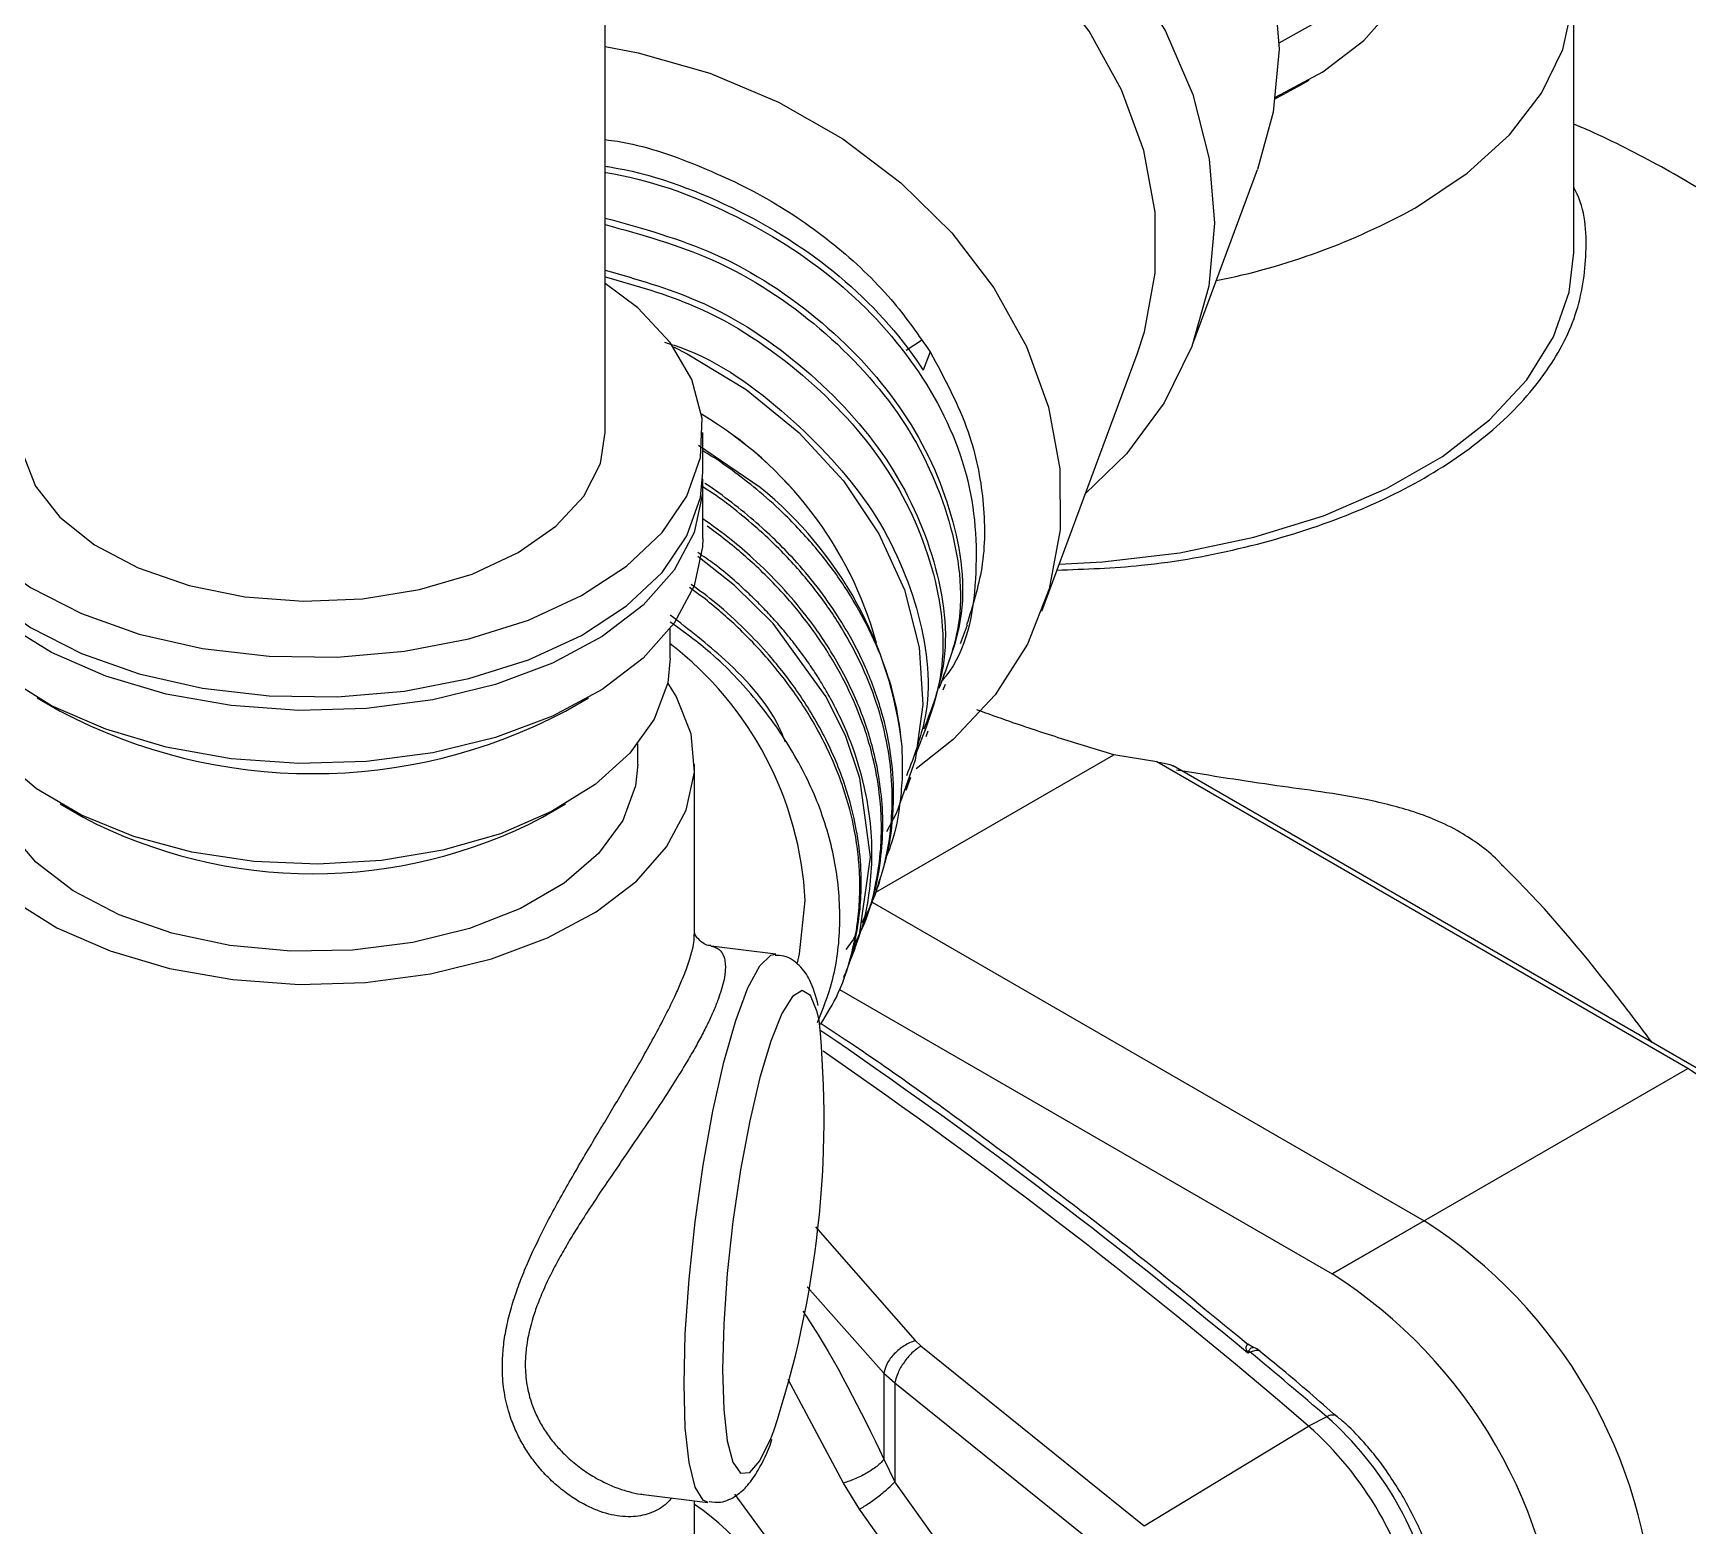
# Model space of a CAD drawing. Header units: millimetres. Extents: x 15 to 415, y 5 to 292.
# Drawn here: x 355.15 to 369.71, y 128.08 to 141.2 of the extents above; entities that cross this region are included whole.
import ezdxf

# ---------------------------------------------------------------- set-up
doc = ezdxf.new("R2010")
doc.units = ezdxf.units.MM

msp = doc.modelspace()

# ---------------------------------------------------------------- linework, layer by layer
at = {"color": 7, "linetype": 'Continuous', "lineweight": 25}
for p, q in [((360.186, 137.69), (360.186, 145.5092)), ((368.7013, 139.2723), (368.7013, 141.6052)), ((366.2752, 140.7308), (366.3762, 140.7891)), ((365.3529, 138.4707), (365.9208, 140.0029)), ((362.8306, 138.4142), (362.966, 138.5015)), ((363.041, 138.3998), (362.9812, 138.2385)), ((364.0244, 136.1197), (364.8613, 138.3777)), ((361.0431, 137.34), (361.0431, 137.69)), ((361.5474, 137.2055), (361.0056, 137.5761)), ((361.0431, 136.7568), (361.0431, 137.2234)), ((360.7574, 135.7069), (360.7574, 135.9658)), ((363.3097, 135.8358), (363.3703, 135.9992)), ((363.1579, 135.4261), (363.1769, 135.4773)), ((355.1898, 135.3574), (355.3918, 135.2408)), ((359.8372, 135.2408), (360.0393, 135.3574)), ((363.006, 135.0165), (363.025, 135.0677)), ((360.4717, 134.7737), (360.4717, 134.9511)), ((360.9717, 133.2799), (360.9717, 134.7737)), ((362.5661, 133.6483), (364.6579, 134.8559)), ((365.0341, 134.7932), (364.6579, 134.8559)), ((369.7051, 132.0967), (365.0341, 134.7932)), ((369.7765, 132.1038), (365.18, 134.7573)), ((362.831, 134.5441), (362.8732, 134.658)), ((355.3918, 134.4242), (355.5939, 134.3075)), ((359.6352, 134.3075), (359.8372, 134.4242)), ((362.5612, 133.6352), (362.5731, 133.6672)), ((362.5312, 133.5605), (367.386, 130.7579)), ((362.4664, 133.3791), (362.4782, 133.4111)), ((361.684, 133.102), (361.117, 133.172)), ((362.3714, 133.1231), (362.3833, 133.1551)), ((362.2766, 132.8671), (362.2884, 132.899)), ((362.2448, 132.7928), (366.5779, 130.2914)), ((366.5779, 130.2914), (369.7051, 132.0967)), ((367.386, 130.7579), (366.5779, 130.2914)), ((362.96, 129.6578), (362.9117, 129.7054)), ((362.96, 129.6578), (364.923, 128.0755)), ((365.8377, 129.6681), (365.804, 129.6956)), ((365.8865, 129.6443), (365.8368, 129.6736)), ((365.8367, 129.5931), (365.8265, 129.6141)), ((365.8462, 129.611), (365.8367, 129.5931)), ((365.8562, 129.6032), (365.8367, 129.5931)), ((365.8562, 129.6032), (365.8462, 129.611)), ((365.9036, 129.6188), (365.8562, 129.6032)), ((362.6362, 129.4178), (362.6362, 128.6634)), ((362.6362, 129.4178), (362.732, 129.3346)), ((362.732, 129.3346), (362.732, 128.463)), ((362.732, 129.3346), (364.6821, 127.7629)), ((364.923, 128.0755), (366.3693, 128.9529)), ((366.5306, 129.0338), (366.3693, 128.9529)), ((362.6362, 128.6634), (362.732, 128.463)), ((360.5211, 128.3516), (361.0886, 128.2815)), ((362.4209, 128.2212), (362.2808, 128.4526)), ((363.1272, 127.9101), (362.732, 128.463)), ((360.9717, 127.0749), (360.9717, 128.2959)), ((362.8074, 127.6806), (362.4209, 128.2212))]:
    msp.add_line(p, q, dxfattribs=at)
at = {"color": 8, "linetype": 'Continuous', "lineweight": 25}
for p, q in [((362.0333, 130.7066), (362.9117, 129.7054)), ((362.6362, 129.4178), (361.962, 130.1783)), ((362.2808, 128.4526), (361.7947, 129.3622))]:
    msp.add_line(p, q, dxfattribs=at)
at = {"color": 7, "linetype": 'Continuous', "lineweight": 25, "flags": 128}
for points in [[(362.0171, 145.4027), (362.6786, 145.2174), (363.315, 144.9559), (363.9127, 144.6237), (364.4589, 144.228), (364.9422, 143.7771), (365.352, 143.2808), (365.6798, 142.7495), (365.9185, 142.1945), (366.063, 141.6278), (366.1103, 141.0614), (366.0593, 140.5073), (365.9208, 140.0029)], [(361.4492, 143.8705), (362.1107, 143.6852), (362.747, 143.4236), (363.3447, 143.0915), (363.891, 142.6958), (364.3742, 142.2449), (364.7841, 141.7485), (365.1119, 141.2172), (365.3506, 140.6623), (365.4951, 140.0956), (365.5424, 139.5291), (365.4914, 138.9751), (365.3433, 138.4452), (365.1011, 137.9507), (364.7701, 137.5023), (364.406, 137.1492)], [(367.3101, 139.6663), (367.7633, 139.9693), (368.1353, 140.3071), (368.4182, 140.6726), (368.6058, 141.058), (368.6942, 141.4551), (368.6815, 141.8553), (368.568, 142.2502), (368.3562, 142.6314), (368.0504, 142.9907), (367.6573, 143.3204), (367.1852, 143.6137), (367.0943, 143.6612)], [(366.11, 141.1173), (366.4963, 141.3287), (366.8566, 141.6039), (367.1286, 141.9111), (367.3041, 142.2409), (367.3778, 142.5833), (367.3473, 142.9279), (367.2137, 143.2641), (367.0943, 143.4461)], [(364.8613, 138.3777), (364.9259, 138.5744), (365.0222, 139.0922), (365.0205, 139.6281), (364.9209, 140.1697), (364.7257, 140.7042), (364.4395, 141.219), (364.069, 141.7022), (363.6229, 142.1424), (363.1116, 142.5292), (362.5472, 142.8537), (361.9428, 143.1081), (361.3126, 143.2866)], [(366.0803, 140.637), (366.4963, 140.8621), (366.8566, 141.1373), (367.1286, 141.4445), (367.3041, 141.7743), (367.3778, 142.1167), (367.38, 142.1885)], [(360.186, 141.0831), (360.4756, 141.0285), (361.1058, 140.8501), (361.7102, 140.5956), (362.2747, 140.2712), (362.7859, 139.8843), (363.2321, 139.4442), (363.6026, 138.961), (363.8888, 138.4461), (364.0839, 137.9117), (364.1835, 137.3701), (364.1852, 136.8341), (364.0889, 136.3163), (363.8969, 135.8288), (363.6137, 135.3831), (363.246, 134.9895), (362.9186, 134.7334)], [(366.0788, 140.6262), (366.1467, 140.6605), (366.2752, 140.7308)], [(364.1777, 136.5333), (364.5571, 136.5526), (365.2366, 136.6325), (365.8887, 136.7686), (366.4995, 136.9582), (367.056, 137.197), (367.5463, 137.48), (367.96, 137.8013), (368.2883, 138.1539), (368.5242, 138.5304), (368.6625, 138.9226), (368.7013, 139.2723)], [(355.0431, 138.9991), (354.8558, 138.8652), (354.5442, 138.5708), (354.3259, 138.2496), (354.2075, 137.9114), (354.1926, 137.5665), (354.2817, 137.2254), (354.4721, 136.8984), (354.758, 136.5954), (355.1306, 136.3256), (355.5788, 136.0974)], [(355.5788, 136.0974), (356.0887, 135.9175), (356.6451, 135.7915), (357.2309, 135.7231), (357.8283, 135.7145), (358.4193, 135.766), (358.9858, 135.8759), (359.5106, 136.0409), (359.9779, 136.256), (360.3733, 136.5147), (360.6849, 136.8091), (360.9032, 137.1303), (361.0216, 137.4685), (361.0364, 137.8134), (360.9473, 138.1545), (360.7569, 138.4816), (360.4711, 138.7846), (360.186, 138.9991)], [(360.7854, 138.4428), (360.9052, 138.3827), (361.4241, 138.0673), (361.8863, 137.6909), (362.2793, 137.264), (362.5924, 136.798), (362.817, 136.3058), (362.9469, 135.8007), (362.9787, 135.2966), (362.9114, 134.8072), (362.747, 134.3458), (362.6588, 134.1785)], [(355.0431, 137.69), (355.0616, 137.5121), (355.1759, 137.2191), (355.39, 136.9453), (355.6952, 136.7021), (356.079, 136.4992), (356.5256, 136.3452), (357.0168, 136.2462), (357.5325, 136.2063), (358.0516, 136.2271), (358.5527, 136.3078), (359.0155, 136.4452), (359.4208, 136.6334), (359.7523, 136.865), (359.9962, 137.1303), (360.1426, 137.4185), (360.186, 137.69)], [(354.186, 137.34), (354.1926, 137.2166), (354.2817, 136.8754), (354.4721, 136.5484), (354.758, 136.2454), (355.1306, 135.9757), (355.5788, 135.7474)], [(361.0416, 137.2817), (361.0408, 137.1516), (360.9672, 136.8092), (360.7917, 136.4794), (360.5197, 136.1722), (360.1593, 135.897), (359.7217, 135.662), (359.22, 135.4745), (358.6696, 135.3401), (358.0871, 135.263), (357.4902, 135.2454), (356.8971, 135.2879), (356.3259, 135.3892), (355.7937, 135.5463), (355.3169, 135.7543), (354.9099, 136.0069), (354.5851, 136.2965), (354.3523, 136.6143), (354.2187, 136.9506), (354.1875, 137.2817)], [(355.5788, 135.7474), (356.0887, 135.5675), (356.6451, 135.4415), (357.2309, 135.3732), (357.8283, 135.3646), (358.4193, 135.416), (358.9858, 135.5259), (359.5106, 135.691), (359.9779, 135.9061), (360.3733, 136.1648), (360.6849, 136.4592), (360.9032, 136.7804), (361.0216, 137.1185), (361.0431, 137.34)], [(361.0431, 136.7568), (361.0408, 136.685), (360.9672, 136.3426), (360.7917, 136.0128), (360.5197, 135.7056), (360.1593, 135.4304), (359.7217, 135.1954), (359.22, 135.0079), (358.6696, 134.8735), (358.0871, 134.7964), (357.4902, 134.7788), (356.8971, 134.8213), (356.3259, 134.9226), (355.7937, 135.0797), (355.3169, 135.2877), (354.9099, 135.5403), (354.5851, 135.8299), (354.3523, 136.1477), (354.2187, 136.484), (354.186, 136.7568)], [(362.329, 133.0227), (362.3633, 133.1013), (362.4069, 133.226), (362.4171, 133.2588), (362.4198, 133.2678), (362.4205, 133.2703), (362.4208, 133.2712), (362.4209, 133.2715), (362.4209, 133.2716), (362.4209, 133.2716), (362.4209, 133.2716), (362.4209, 133.2716), (362.4209, 133.2716), (362.4209, 133.2716), (362.519, 133.9551), (362.4246, 134.6511), (362.2995, 135.0158), (362.1288, 135.3646), (361.6607, 136.0106), (361.3224, 136.3438), (361.0006, 136.5991)], [(360.7574, 135.7069), (360.7344, 135.4879), (360.6165, 135.1698), (360.4021, 134.869), (360.0981, 134.5951), (359.7143, 134.357), (359.2631, 134.1622), (358.7588, 134.0171), (358.2177, 133.9263), (357.6573, 133.8928), (357.0955, 133.9175), (356.5503, 133.9998), (356.0394, 134.1369), (355.5791, 134.3245), (355.1842, 134.5565), (354.8675, 134.8255), (354.639, 135.1229), (354.5061, 135.439), (354.4717, 135.7069)], [(354.4944, 135.4891), (354.3317, 135.1793), (354.2596, 134.844), (354.2894, 134.5066), (354.4203, 134.1774), (354.6482, 133.8662), (354.9663, 133.5826), (355.3648, 133.3353), (355.8317, 133.1316), (356.3527, 132.9778), (356.9121, 132.8786), (357.4928, 132.837), (358.0772, 132.8542), (358.6476, 132.9298), (359.1866, 133.0613), (359.6778, 133.2449), (360.1063, 133.475), (360.4591, 133.7445), (360.7255, 134.0453), (360.8974, 134.3682), (360.9695, 134.7035), (360.9396, 135.0409), (360.8088, 135.3701), (360.7346, 135.4891)], [(360.4717, 134.7737), (360.4526, 134.5835), (360.339, 134.2769), (360.1268, 133.9882), (359.8239, 133.7279), (359.4411, 133.5054), (358.9923, 133.3288), (358.4938, 133.2044), (357.9634, 133.1367), (357.4204, 133.1282), (356.8844, 133.1791), (356.3749, 133.2877), (355.9101, 133.45), (355.5069, 133.6601), (355.1799, 133.9105), (354.9409, 134.1921), (354.7986, 134.4947), (354.7574, 134.7737)], [(361.875, 133.026), (361.8937, 133.1048), (361.9436, 133.5747)]]:
    msp.add_lwpolyline(points, dxfattribs=at)
at = {"color": 8, "linetype": 'Continuous', "lineweight": 25, "flags": 128}
for points in [[(360.8781, 129.3208), (360.8893, 129.763), (360.9221, 130.2459), (360.9752, 130.7482), (361.0463, 131.2481), (361.1322, 131.7236), (361.2293, 132.1541), (361.3332, 132.5206), (361.4394, 132.8072), (361.5433, 133.0013), (361.6404, 133.0946), (361.6833, 133.1021)], [(362.0666, 132.5225), (362.0499, 132.5958), (361.9912, 132.7387), (361.9173, 132.7843), (361.8316, 132.7304), (361.7382, 132.5796), (361.6414, 132.3389), (361.5457, 132.0196), (361.4557, 131.6365), (361.3754, 131.2077), (361.3087, 130.7531), (361.2588, 130.2941), (361.2278, 129.852), (361.2173, 129.4476)], [(361.2173, 129.4476), (361.2278, 129.0997), (361.2588, 128.8247), (361.3087, 128.6353), (361.3754, 128.5405), (361.4557, 128.5447), (361.5457, 128.6476), (361.6414, 128.8446), (361.6673, 128.9118)], [(361.0905, 128.2813), (361.0463, 128.3007), (360.9752, 128.417), (360.9221, 128.6327), (360.8893, 128.9384), (360.8781, 129.3208)], [(362.0315, 127.3912), (361.3516, 128.3182), (361.324, 128.3537)]]:
    msp.add_lwpolyline(points, dxfattribs=at)
at = {"color": 7, "linetype": 'Continuous', "lineweight": 25}
for centre, radius, start, end in [((364.3663, 144.9931), 6.0861, 281.29457, 298.92711), ((359.3132, 134.9402), 3.3792, 15.39499, 59.42795), ((359.3059, 134.9346), 3.3877, 15.45355, 59.3694), ((359.4123, 134.5544), 3.4039, 6.38729, 51.15383), ((358.9063, 133.4174), 3.0414, 2.96454, 52.50798), ((357.6145, 139.4501), 4.7602, 242.16427, 297.83573), ((357.6145, 138.1661), 4.3557, 242.36039, 297.63961), ((353.3471, 131.6593), 8.7621, 341.72613, 5.65363), ((333.5812, 90.9052), 50.2264, 49.2465, 55.40113), ((367.3391, 128.3978), 4.3909, 2.60548, 57.39452), ((365.02, 127.059), 4.3909, 2.60548, 57.39452), ((364.2118, 126.5925), 4.3909, 2.60548, 57.39452), ((331.1092, 87.7674), 54.3838, 49.3585, 50.28843), ((364.3601, 126.6781), 3.0351, 11.45198, 48.54802), ((364.5435, 126.784), 3.0018, 11.45198, 48.54802), ((359.6864, 126.3712), 2.287, 20.00124, 55.80712)]:
    msp.add_arc(centre, radius, start, end, dxfattribs=at)
at = {"color": 8, "linetype": 'Continuous', "lineweight": 25}
for centre, radius, start, end in [((334.189, 91.6065), 49.4425, 50.20134, 55.65657), ((366.5804, 128.9678), 0.0827, 59.41816, 127.01008)]:
    msp.add_arc(centre, radius, start, end, dxfattribs=at)
at = {"color": 7, "linetype": 'Continuous', "lineweight": 25}
for points, knots in [([(371.76, 128.8502), (371.9365, 129.1655), (372.2626, 129.7479), (372.6308, 130.569), (372.8841, 131.2379), (373.1065, 131.9399), (373.304, 132.7568), (373.4243, 133.6182), (373.4707, 134.3944), (373.4712, 135.0878), (373.4025, 135.7907), (373.2264, 136.5215), (372.9434, 137.1765), (372.5596, 137.7362), (372.1246, 138.1444), (371.7112, 138.4841), (371.3186, 138.7876), (370.9234, 139.0801), (370.5165, 139.3694), (370.0244, 139.7005), (369.5648, 139.9791), (369.1594, 140.1914), (368.8977, 140.3191), (368.7463, 140.3825), (368.7013, 140.4013)], [0, 0, 0, 0, 0.0724848, 0.133886, 0.1829415, 0.2202296, 0.2879248, 0.3614139, 0.4115907, 0.4627289, 0.5207565, 0.5734169, 0.6324106, 0.6842034, 0.7248827, 0.7583315, 0.7907753, 0.8238285, 0.8588809, 0.8982274, 0.9425326, 0.9660517, 0.9899144, 1, 1, 1, 1]), ([(360.186, 140.2646), (360.2218, 140.2601), (360.4952, 140.2257), (360.9964, 140.0507), (361.6554, 139.7414), (362.2437, 139.3262), (362.7137, 138.8726), (362.9409, 138.5444), (363.041, 138.3998)], [0, 0, 0, 0, 0.030557, 0.2330354, 0.4355139, 0.6379923, 0.8404707, 1, 1, 1, 1]), ([(360.186, 140.0314), (360.1943, 140.0301), (360.5772, 139.9702), (361.3215, 139.7027), (362.2812, 139.0972), (362.7775, 138.5474), (362.9736, 138.2501), (362.9812, 138.2385)], [0, 0, 0, 0, 0.0072483, 0.33375094, 0.66050203, 0.98675648, 1, 1, 1, 1]), ([(360.186, 139.9772), (360.1879, 139.9769), (360.5645, 139.9176), (361.3022, 139.6513), (362.2633, 139.0453), (362.9885, 138.2402), (363.4204, 137.3231), (363.4775, 136.4015), (363.363, 135.765), (363.1544, 135.5167), (363.1419, 135.5018)], [0, 0, 0, 0, 0.0008739, 0.1655793, 0.3304099, 0.49499, 0.6599382, 0.8244012, 0.9894589, 1, 1, 1, 1]), ([(364.1579, 136.48), (364.4064, 136.4889), (364.9725, 136.509), (365.8219, 136.6672), (366.6674, 136.9253), (367.4081, 137.2769), (368.0163, 137.7044), (368.4669, 138.1922), (368.7494, 138.7222), (368.8272, 139.2703), (368.8042, 139.653), (368.706, 139.837), (368.7013, 139.8458)], [0, 0, 0, 0, 0.0885473, 0.2017645, 0.3149815, 0.4282001, 0.5414178, 0.6546352, 0.7678526, 0.8810701, 0.9942869, 1, 1, 1, 1]), ([(360.186, 139.5758), (360.5129, 139.485), (361.2103, 139.2913), (362.1284, 138.681), (362.8596, 137.8818), (363.2735, 136.9704), (363.3823, 136.1318), (363.2072, 135.6714), (363.1383, 135.4901)], [0, 0, 0, 0, 0.159657, 0.3405697, 0.5212074, 0.702249, 0.8827582, 1, 1, 1, 1]), ([(360.186, 139.5183), (360.5064, 139.4292), (361.1972, 139.237), (362.1094, 138.6297), (362.8406, 137.8306), (363.2545, 136.9192), (363.3633, 136.0806), (363.1882, 135.6202), (363.1193, 135.4389)], [0, 0, 0, 0, 0.1569943, 0.3384802, 0.5196903, 0.7013056, 0.8823867, 1, 1, 1, 1]), ([(360.186, 139.1159), (360.4607, 139.0384), (361.1051, 138.8566), (361.976, 138.27), (362.7079, 137.4725), (363.1216, 136.5606), (363.2305, 135.7222), (363.0554, 135.2617), (362.9864, 135.0804)], [0, 0, 0, 0, 0.1378721, 0.3234747, 0.5087952, 0.6945302, 0.8797189, 1, 1, 1, 1]), ([(360.186, 139.0584), (360.4541, 138.9826), (361.092, 138.8022), (361.9571, 138.2186), (362.6883, 137.4215), (363.1052, 136.5087), (363.2101, 135.6152), (363.0104, 135.1048), (362.9197, 134.8729)], [0, 0, 0, 0, 0.130617, 0.3106851, 0.4904795, 0.670676, 0.8503425, 1, 1, 1, 1]), ([(360.7075, 138.4834), (360.7525, 138.4691), (361.1619, 138.3391), (361.8191, 137.8498), (362.5574, 137.0656), (362.9694, 136.1502), (363.0787, 135.3126), (362.9035, 134.8521), (362.8346, 134.6707)], [0, 0, 0, 0, 0.0258781, 0.2355913, 0.4449857, 0.6548484, 0.8640938, 1, 1, 1, 1]), ([(363.041, 138.3998), (363.167, 138.167), (363.3971, 137.7419), (363.5252, 137.093), (363.5268, 136.5144), (363.4152, 136.1633), (363.3625, 135.9977)], [0, 0, 0, 0, 0.2951523, 0.5387412, 0.7823302, 1, 1, 1, 1]), ([(362.7951, 134.9331), (362.7822, 135.0413), (362.7538, 135.2791), (362.6153, 135.7563), (362.3765, 136.2311), (362.0557, 136.6621), (361.8024, 136.9366), (361.5556, 137.1612), (361.3351, 137.3339), (361.1665, 137.4547), (361.0682, 137.5132), (361.0431, 137.5282)], [0, 0, 0, 0, 0.1111393, 0.2441698, 0.4906656, 0.6116444, 0.7336589, 0.8226141, 0.9031345, 0.975219, 1, 1, 1, 1]), ([(362.444, 133.3805), (362.4723, 133.4344), (362.5367, 133.557), (362.5996, 133.7394), (362.6653, 133.9808), (362.7075, 134.2564), (362.7127, 134.5944), (362.6729, 134.9444), (362.55, 135.4272), (362.3498, 135.8482), (362.1283, 136.1793), (362.008, 136.3394), (361.8772, 136.4954), (361.6662, 136.7222), (361.4058, 136.9521), (361.1664, 137.1349), (361.0608, 137.2004), (361.0431, 137.2113)], [0, 0, 0, 0, 0.0448683, 0.1020155, 0.1422784, 0.229579, 0.3059031, 0.3863815, 0.4792393, 0.6506628, 0.6927988, 0.7350979, 0.7775601, 0.8201854, 0.9266572, 0.9877078, 1, 1, 1, 1]), ([(362.5703, 133.6681), (362.6067, 133.7764), (362.6758, 133.982), (362.7161, 134.2829), (362.7254, 134.5887), (362.6969, 134.8968), (362.618, 135.2543), (362.4799, 135.6367), (362.2874, 135.9977), (362.0766, 136.3025), (361.8387, 136.591), (361.5778, 136.8495), (361.2992, 137.0743), (361.1451, 137.1894), (361.0619, 137.241), (361.0599, 137.2422)], [0, 0, 0, 0, 0.0906341, 0.1721251, 0.2382387, 0.3288474, 0.4085009, 0.5124502, 0.6249544, 0.6966675, 0.7670644, 0.8768389, 0.9378555, 0.9985523, 1, 1, 1, 1]), ([(362.4713, 133.4137), (362.4928, 133.467), (362.5589, 133.6313), (362.6092, 133.9088), (362.6322, 134.2296), (362.614, 134.5504), (362.5498, 134.9055), (362.4171, 135.3069), (362.2155, 135.7075), (361.9164, 136.146), (361.601, 136.4849), (361.282, 136.7607), (361.1281, 136.8703), (361.0431, 136.9308)], [0, 0, 0, 0, 0.0465978, 0.1435732, 0.2263605, 0.3033533, 0.3957923, 0.5040549, 0.6195688, 0.7201931, 0.8765561, 0.931846, 1, 1, 1, 1]), ([(362.3656, 133.1717), (362.3995, 133.2358), (362.4926, 133.4116), (362.567, 133.7027), (362.61, 134.0008), (362.6169, 134.252), (362.6015, 134.5086), (362.5564, 134.7792), (362.4741, 135.074), (362.3569, 135.3737), (362.1826, 135.7067), (361.9601, 136.0321), (361.7392, 136.29), (361.555, 136.4759), (361.4024, 136.615), (361.245, 136.7458), (361.1348, 136.8266), (361.0812, 136.8659)], [0, 0, 0, 0, 0.0558439, 0.1531333, 0.2303254, 0.2865821, 0.3432677, 0.4226663, 0.4882334, 0.5638945, 0.6496464, 0.7466534, 0.8272852, 0.8710297, 0.9147743, 0.9585188, 1, 1, 1, 1]), ([(362.3754, 133.1582), (362.3947, 133.2035), (362.4601, 133.3571), (362.5084, 133.6186), (362.5373, 133.94), (362.5236, 134.254), (362.4656, 134.6011), (362.3708, 134.9109), (362.2609, 135.1683), (362.1735, 135.3403), (362.0907, 135.4841), (362.029, 135.5812), (361.9907, 135.638), (361.9803, 135.6531), (361.9442, 135.7055), (361.8766, 135.7988), (361.7707, 135.9313), (361.6639, 136.0536), (361.5576, 136.1662), (361.391, 136.3288), (361.2105, 136.4905), (361.0486, 136.6011), (360.9991, 136.6349)], [0, 0, 0, 0, 0.0404782, 0.1372323, 0.216287, 0.3023728, 0.3876652, 0.4917089, 0.5492516, 0.596521, 0.6335151, 0.6697354, 0.6791743, 0.6824592, 0.6828315, 0.7244882, 0.7640833, 0.8016169, 0.8370887, 0.8704988, 0.9603973, 1, 1, 1, 1]), ([(362.2823, 132.9015), (362.2962, 132.9329), (362.3439, 133.041), (362.3877, 133.235), (362.4262, 133.4699), (362.4382, 133.6856), (362.4327, 133.9266), (362.3969, 134.2214), (362.2987, 134.6044), (362.1253, 135.0166), (361.8931, 135.4011), (361.6512, 135.7112), (361.4103, 135.9664), (361.1828, 136.1767), (361.0147, 136.2998), (360.9415, 136.3534)], [0, 0, 0, 0, 0.0284777, 0.0981546, 0.1640724, 0.2249639, 0.2744196, 0.3590038, 0.4614519, 0.58179, 0.6955605, 0.7883962, 0.8602821, 0.9391621, 1, 1, 1, 1]), ([(362.0788, 132.4829), (362.1344, 132.5743), (362.2593, 132.7795), (362.3442, 133.0607), (362.391, 133.2874), (362.4095, 133.4223), (362.4192, 133.533), (362.4249, 133.6565), (362.4241, 133.8008), (362.4103, 133.9867), (362.3723, 134.2422), (362.2795, 134.5948), (362.1016, 135.0079), (361.869, 135.3856), (361.6561, 135.6564), (361.4821, 135.8469), (361.3381, 135.9897), (361.1839, 136.127), (361.0474, 136.2405), (360.958, 136.3036), (360.9259, 136.3262)], [0, 0, 0, 0, 0.07866573, 0.17661203, 0.2162226, 0.24957237, 0.27666072, 0.29748716, 0.33958281, 0.38098252, 0.43107797, 0.52248913, 0.63342867, 0.73237478, 0.81000409, 0.8508953, 0.89279285, 0.93469027, 0.97658756, 1, 1, 1, 1]), ([(361.7707, 134.968), (361.7578, 135.0007), (361.6535, 135.2643), (361.3041, 135.6595), (360.9206, 135.9566), (360.7574, 136.083)], [0, 0, 0, 0, 0.075135, 0.6063665, 1, 1, 1, 1]), ([(362.0511, 132.5031), (362.098, 132.6196), (362.2074, 132.8909), (362.2625, 133.3546), (362.2285, 133.8709), (362.0891, 134.3849), (361.8512, 134.88), (361.5252, 135.3406), (361.1593, 135.73), (360.8778, 135.9354), (360.7574, 136.0233)], [0, 0, 0, 0, 0.1015495, 0.2364455, 0.3714396, 0.5064183, 0.6384079, 0.7703976, 0.9017709, 1, 1, 1, 1]), ([(364.6579, 134.8559), (364.5042, 134.9025), (364.196, 134.9958), (363.7924, 135.1281), (363.5481, 135.2172), (363.4516, 135.2524)], [0, 0, 0, 0, 0.3759379, 0.7535275, 1, 1, 1, 1]), ([(362.6499, 133.9408), (362.6655, 133.9774), (362.7368, 134.1439), (362.7797, 134.4012), (362.8048, 134.6977), (362.7983, 134.8545), (362.7951, 134.9331)], [0, 0, 0, 0, 0.1192023, 0.5430245, 0.7708395, 1, 1, 1, 1]), ([(365.0341, 134.7932), (365.0561, 134.7903), (365.0957, 134.7852), (365.1438, 134.7728), (365.1711, 134.763), (365.1786, 134.7578), (365.1798, 134.757)], [0, 0, 0, 0, 0.4254889, 0.7647125, 0.9642128, 1, 1, 1, 1]), ([(368.0603, 133.897), (368.0569, 133.9009), (368.0072, 133.9586), (367.8964, 134.0473), (367.7202, 134.1701), (367.522, 134.2709), (367.3099, 134.3514), (367.0956, 134.4133), (366.8284, 134.4736), (366.4962, 134.5299), (365.9515, 134.6003), (365.5092, 134.672), (365.2091, 134.7206)], [0, 0, 0, 0, 0.006422, 0.0944301, 0.1771677, 0.2730673, 0.3617598, 0.4375592, 0.5152067, 0.6430185, 0.7577788, 1, 1, 1, 1]), ([(369.3895, 132.3272), (369.2588, 132.5001), (368.851, 133.0394), (368.4013, 133.5653), (368.0706, 133.8859), (368.0597, 133.8964)], [0, 0, 0, 0, 0.31318639, 0.97743638, 1, 1, 1, 1]), ([(361.1131, 133.178), (361.0981, 133.1783), (361.055, 133.1792), (360.9702, 133.2725), (360.9718, 133.2844), (360.9725, 133.2895)], [0, 0, 0, 0, 0.2341947, 0.6737418, 1, 1, 1, 1]), ([(362.3049, 133.1431), (362.3365, 133.1854), (362.3683, 133.2279), (362.3915, 133.2746), (362.3915, 133.2748)], [0, 0, 0, 0, 0.9968083, 1, 1, 1, 1]), ([(362.0578, 132.6502), (362.038, 132.7287), (362.0062, 132.8543), (361.9067, 132.9966), (361.7887, 133.0895), (361.7056, 133.0915), (361.68, 133.0921)], [0, 0, 0, 0, 0.42448638, 0.67949504, 0.90158176, 1, 1, 1, 1]), ([(365.804, 129.6956), (365.4969, 129.9482), (364.7766, 130.541), (363.6294, 131.407), (362.6955, 132.0866), (362.178, 132.4285), (362.0833, 132.491)], [0, 0, 0, 0, 0.2501218, 0.5868086, 0.9244314, 1, 1, 1, 1]), ([(362.9117, 129.7054), (362.8785, 129.6917), (362.8123, 129.6645), (362.7236, 129.5898), (362.6572, 129.5027), (362.6432, 129.4461), (362.6362, 129.4178)], [0, 0, 0, 0, 0.2499914, 0.4999997, 0.750008, 1, 1, 1, 1]), ([(362.96, 129.6578), (362.9338, 129.6388), (362.8814, 129.6009), (362.8098, 129.5146), (362.7541, 129.4203), (362.7394, 129.3632), (362.732, 129.3346)], [0, 0, 0, 0, 0.2499931, 0.5, 0.7500069, 1, 1, 1, 1]), ([(365.8265, 129.6141), (365.8302, 129.6134), (365.8367, 129.6122), (365.8433, 129.6113), (365.8462, 129.611)], [0, 0, 0, 0, 0.5599892, 1, 1, 1, 1]), ([(365.8462, 129.611), (365.8466, 129.6139), (365.8475, 129.6208), (365.8547, 129.6317), (365.8613, 129.6367), (365.8656, 129.64)], [0, 0, 0, 0, 0.2087228, 0.4877362, 1, 1, 1, 1]), ([(365.9473, 129.6084), (365.9447, 129.6107), (365.9277, 129.6261), (365.9072, 129.6395), (365.888, 129.6438), (365.8877, 129.6439)], [0, 0, 0, 0, 0.1523956, 0.9896788, 1, 1, 1, 1]), ([(365.9462, 129.6072), (365.9427, 129.6107), (365.9327, 129.6204), (365.9151, 129.6195), (365.9036, 129.6188)], [0, 0, 0, 0, 0.3535207, 1, 1, 1, 1]), ([(366.6198, 129.0339), (366.4599, 129.1749), (366.237, 129.3715), (366.0108, 129.5538), (365.9469, 129.6054)], [0, 0, 0, 0, 0.7171053, 1, 1, 1, 1]), ([(367.2076, 128.3219), (367.1347, 128.4382), (367.0325, 128.6014), (366.8556, 128.8128), (366.7359, 128.9422), (366.6462, 129.0154), (366.6202, 129.0365)], [0, 0, 0, 0, 0.4286736, 0.6015967, 0.8849456, 1, 1, 1, 1]), ([(361.0979, 128.2904), (361.1325, 128.2863), (361.2229, 128.2754), (361.3471, 128.3428), (361.45, 128.438), (361.547, 128.5889), (361.6132, 128.7199), (361.6509, 128.835), (361.6523, 128.8393)], [0, 0, 0, 0, 0.0998816, 0.2606964, 0.4287215, 0.6499985, 0.9868599, 1, 1, 1, 1]), ([(362.6362, 128.6634), (362.6297, 128.6546), (362.6167, 128.637), (362.5841, 128.607), (362.5434, 128.5762), (362.4955, 128.5455), (362.4428, 128.5165), (362.3878, 128.4905), (362.3324, 128.4682), (362.298, 128.4578), (362.2808, 128.4526)], [0, 0, 0, 0, 0.1250003, 0.2500006, 0.3750004, 0.5, 0.6249995, 0.7499993, 0.8749997, 1, 1, 1, 1]), ([(362.4209, 128.2212), (362.4487, 128.2386), (362.5043, 128.2733), (362.5957, 128.3407), (362.6785, 128.4087), (362.7142, 128.4449), (362.732, 128.463)], [0, 0, 0, 0, 0.2500004, 0.5, 0.7499996, 1, 1, 1, 1]), ([(367.5328, 127.4562), (367.5304, 127.4747), (367.5181, 127.5683), (367.4673, 127.7374), (367.3722, 128.0115), (367.2716, 128.2013), (367.2076, 128.3219)], [0, 0, 0, 0, 0.064884, 0.3290261, 0.5735376, 1, 1, 1, 1])]:
    msp.add_open_spline(points, degree=3, knots=knots, dxfattribs=at)
at = {"color": 8, "linetype": 'Continuous', "lineweight": 25}
for points, knots in [([(360.7707, 128.3207), (360.7566, 128.3052), (360.7042, 128.2475), (360.6167, 128.1978), (360.5147, 128.1662), (360.43, 128.1547), (360.3384, 128.1561), (360.2404, 128.1716), (360.1398, 128.2009), (360.0316, 128.2462), (359.9174, 128.3099), (359.7989, 128.3947), (359.6844, 128.4972), (359.5858, 128.6073), (359.5036, 128.7201), (359.4369, 128.8319), (359.3792, 128.9539), (359.3278, 129.0997), (359.2901, 129.2725), (359.2772, 129.4557), (359.2858, 129.6292), (359.3089, 129.7897), (359.347, 129.955), (359.3979, 130.1202), (359.4588, 130.2834), (359.5508, 130.4987), (359.6623, 130.7238), (359.789, 130.9574), (359.8962, 131.1462), (360.0071, 131.3356), (360.1148, 131.5164), (360.2172, 131.6875), (360.3137, 131.8492), (360.4087, 132.0101), (360.5102, 132.1854), (360.6154, 132.3733), (360.7193, 132.5695), (360.7997, 132.7345), (360.8663, 132.8858), (360.9188, 133.0225), (360.9519, 133.1373), (360.9701, 133.2264), (360.9685, 133.2619), (360.9677, 133.2799)], [0, 0, 0, 0, 0.0143113, 0.0531746, 0.0728693, 0.0928014, 0.1148305, 0.1369834, 0.1594858, 0.1820938, 0.208984, 0.2360293, 0.2635525, 0.2912455, 0.3121838, 0.3332163, 0.3545804, 0.3760804, 0.4043584, 0.4330668, 0.4541694, 0.4754591, 0.4972995, 0.5193093, 0.5400117, 0.5608194, 0.6030742, 0.6275626, 0.6521664, 0.6771279, 0.7022162, 0.7238109, 0.7455032, 0.7675289, 0.7896847, 0.8186893, 0.8483267, 0.8784489, 0.8988967, 0.9284449, 0.958563, 0.9790338, 1, 1, 1, 1]), ([(361.1125, 133.1718), (361.1149, 133.1718), (361.1332, 133.1718), (361.1618, 133.1609), (361.1948, 133.1388), (361.2187, 133.1061), (361.2345, 133.0654), (361.2423, 133.0142), (361.2407, 132.9115), (361.2066, 132.7726), (361.1395, 132.6054), (361.0897, 132.4971), (361.0315, 132.3824), (360.9643, 132.2603), (360.8797, 132.1158), (360.7754, 131.9478), (360.6495, 131.7548), (360.5144, 131.5542), (360.3822, 131.3613), (360.2573, 131.1792), (360.1412, 131.008), (360.0263, 130.8344), (359.922, 130.67), (359.8294, 130.5154), (359.7486, 130.3707), (359.6743, 130.2238), (359.6114, 130.0818), (359.5444, 129.9014), (359.4998, 129.7261), (359.4839, 129.5765), (359.4814, 129.4828), (359.4859, 129.3721), (359.5057, 129.2559), (359.5431, 129.1331), (359.5866, 129.0299), (359.6474, 128.9221), (359.7188, 128.8224), (359.8064, 128.7227), (359.9104, 128.6269), (360.0308, 128.5383), (360.157, 128.465), (360.2785, 128.4111), (360.3919, 128.3756), (360.4701, 128.3569), (360.5119, 128.3535), (360.5197, 128.3529)], [0, 0, 0, 0, 0.0035056, 0.0267321, 0.0500851, 0.0704623, 0.0909466, 0.1116121, 0.1325362, 0.1954731, 0.2170985, 0.2378744, 0.258814, 0.2802457, 0.3018348, 0.331603, 0.3617079, 0.3927624, 0.4240968, 0.4494157, 0.4748563, 0.5006631, 0.5265959, 0.5474865, 0.5684584, 0.5897201, 0.6111047, 0.6296818, 0.6673419, 0.6865196, 0.6957123, 0.7095021, 0.7373566, 0.7514334, 0.7722403, 0.7932146, 0.8146262, 0.8361564, 0.8637951, 0.8916102, 0.9199289, 0.9484115, 0.9715029, 0.9946925, 1, 1, 1, 1]), ([(361.9233, 129.9631), (361.9371, 129.9426), (362.2066, 129.5444), (362.427, 129.0923), (362.6362, 128.6634)], [0, 0, 0, 0, 0.05136, 1, 1, 1, 1]), ([(365.8265, 129.6141), (365.8241, 129.6213), (365.8188, 129.6374), (365.8235, 129.6615), (365.8332, 129.677), (365.8371, 129.6712), (365.8385, 129.6691)], [0, 0, 0, 0, 0.1767204, 0.393995, 0.7858109, 1, 1, 1, 1]), ([(365.8656, 129.64), (365.8713, 129.6429), (365.8797, 129.6471), (365.8856, 129.6436), (365.8875, 129.6425)], [0, 0, 0, 0, 0.6853752, 1, 1, 1, 1])]:
    msp.add_open_spline(points, degree=3, knots=knots, dxfattribs=at)

doc.saveas('drawing.dxf')
